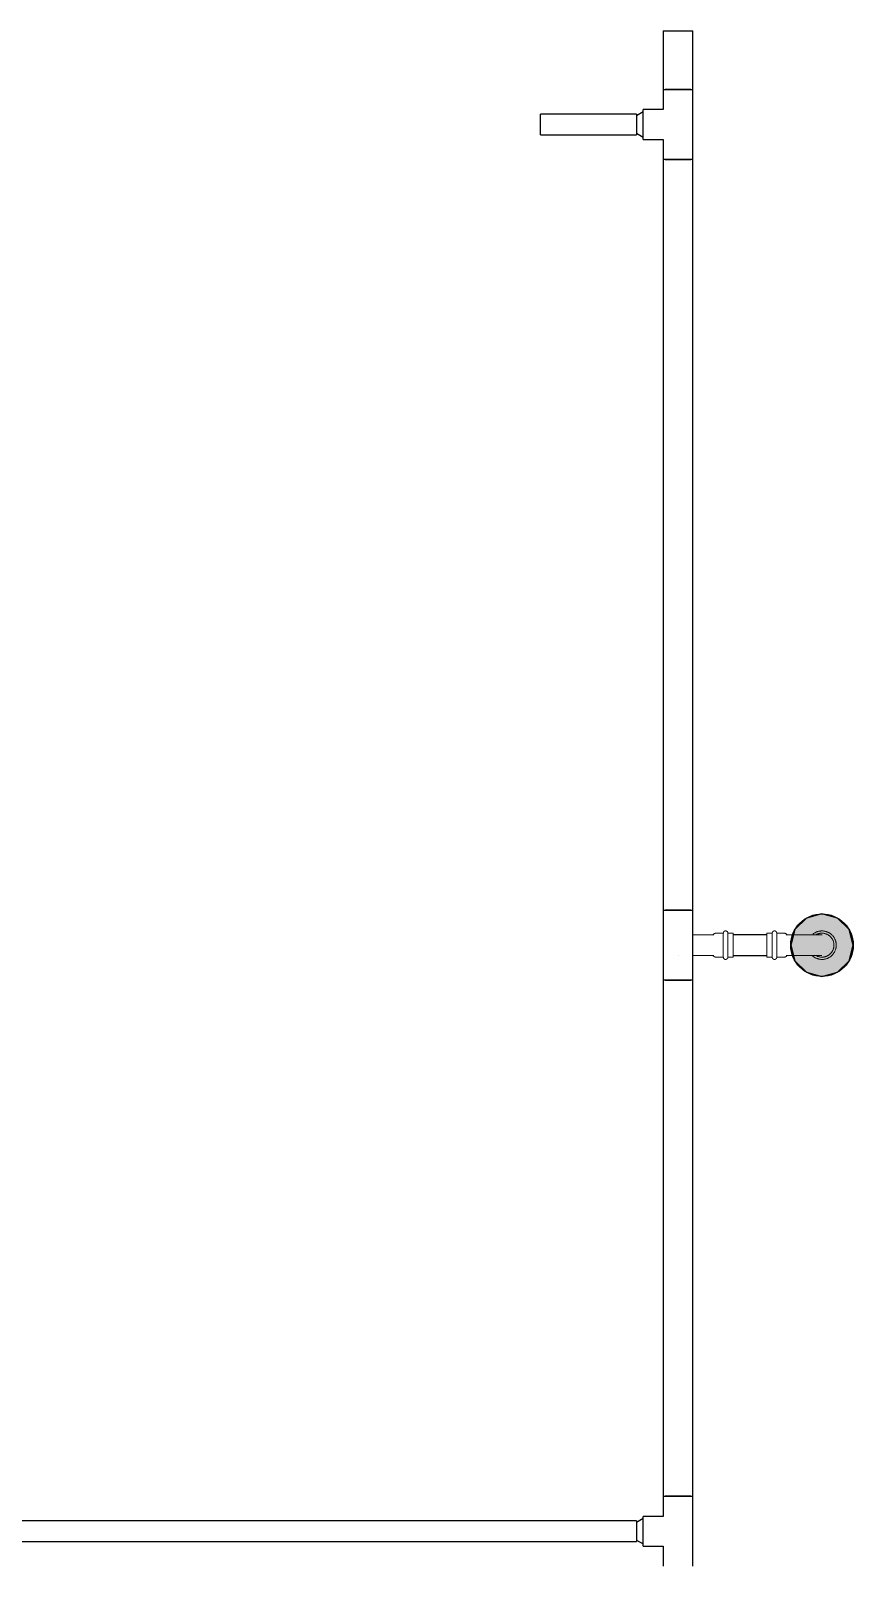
# Model space of a CAD drawing. Header units: inches. Extents: x -3327 to -1, y 8 to 1328.
# Drawn here: x -465.2 to -412.7, y 749.5 to 847.7 of the extents above; entities that cross this region are included whole.
import ezdxf

# ---------------------------------------------------------------- set-up
doc = ezdxf.new("R2010")
doc.units = ezdxf.units.IN
doc.header["$MEASUREMENT"] = 0
doc.layers.add('P-PIPE', color=3, linetype='Continuous', lineweight=9)
doc.layers.add('X - REF - FP', color=7, linetype='Continuous', true_color=0xb90000)

# ---------------------------------------------------------------- blocks, each defined once
blk = doc.blocks.new('Victaulic-VicPress316-Elbow 90-45deg Style P568_P571 - Standard-V49-SECOND LEVEL')
at = {"layer": 'P-PIPE'}
for p, q in [((-421.573, 789.867), (-422.464, 789.867)), ((-420.967, 789.976), (-421.418, 789.976)), ((-420.967, 789.976), (-420.967, 789.21)), ((-420.337, 789.976), (-420.676, 789.976)), ((-420.676, 789.976), (-420.676, 789.21)), ((-420.337, 789.21), (-420.337, 789.976)), ((-420.967, 789.21), (-420.967, 788.443)), ((-420.676, 789.21), (-420.676, 788.443)), ((-420.337, 788.443), (-420.337, 789.21)), ((-422.464, 788.552), (-421.57, 788.552)), ((-421.418, 788.443), (-420.967, 788.443)), ((-420.676, 788.443), (-420.337, 788.443))]:
    blk.add_line(p, q, dxfattribs=at)
at = {"layer": 'P-PIPE', "flags": 128}
for points in [[(-422.907, 789.867), (-422.864, 789.867), (-422.81, 789.867), (-422.756, 789.867), (-422.701, 789.867), (-422.646, 789.867), (-422.591, 789.867), (-422.535, 789.867), (-422.479, 789.867), (-422.464, 789.867)], [(-421.636, 789.867), (-421.63, 789.876), (-421.623, 789.884), (-421.615, 789.892), (-421.608, 789.9), (-421.6, 789.907), (-421.591, 789.914), (-421.583, 789.921), (-421.574, 789.927), (-421.565, 789.933), (-421.555, 789.939), (-421.546, 789.944), (-421.536, 789.949), (-421.526, 789.954), (-421.516, 789.958), (-421.506, 789.962), (-421.496, 789.965), (-421.485, 789.968), (-421.474, 789.97), (-421.464, 789.972), (-421.453, 789.974), (-421.442, 789.975), (-421.431, 789.976), (-421.42, 789.976), (-421.418, 789.976)], [(-420.967, 789.976), (-420.967, 789.982), (-420.966, 789.988), (-420.966, 789.993), (-420.965, 789.999), (-420.964, 790.005), (-420.963, 790.011), (-420.961, 790.016), (-420.959, 790.022), (-420.958, 790.027), (-420.955, 790.033), (-420.953, 790.038), (-420.95, 790.043), (-420.948, 790.048), (-420.945, 790.053), (-420.941, 790.058), (-420.938, 790.063), (-420.934, 790.068), (-420.931, 790.072), (-420.927, 790.076), (-420.923, 790.08), (-420.918, 790.084), (-420.914, 790.088), (-420.909, 790.092), (-420.905, 790.095), (-420.9, 790.098), (-420.895, 790.102), (-420.89, 790.104), (-420.885, 790.107), (-420.879, 790.109), (-420.874, 790.112), (-420.869, 790.114), (-420.863, 790.115), (-420.857, 790.117), (-420.852, 790.118), (-420.846, 790.119), (-420.84, 790.12), (-420.835, 790.121), (-420.829, 790.121), (-420.823, 790.122), (-420.817, 790.121), (-420.811, 790.121), (-420.805, 790.121), (-420.8, 790.12), (-420.794, 790.119), (-420.788, 790.118), (-420.783, 790.116), (-420.777, 790.115), (-420.772, 790.113), (-420.766, 790.111), (-420.761, 790.108), (-420.756, 790.106), (-420.75, 790.103), (-420.745, 790.1), (-420.74, 790.097), (-420.736, 790.094), (-420.731, 790.09), (-420.727, 790.086), (-420.722, 790.083), (-420.718, 790.079), (-420.714, 790.074), (-420.71, 790.07), (-420.707, 790.065), (-420.703, 790.061), (-420.7, 790.056), (-420.697, 790.051), (-420.694, 790.046), (-420.691, 790.041), (-420.689, 790.036), (-420.686, 790.03), (-420.684, 790.025), (-420.682, 790.019), (-420.681, 790.014), (-420.679, 790.008), (-420.678, 790.002), (-420.677, 789.997), (-420.677, 789.991), (-420.676, 789.985), (-420.676, 789.979), (-420.676, 789.976)], [(-420.967, 789.934), (-420.967, 789.944), (-420.967, 789.952), (-420.967, 789.959), (-420.967, 789.965), (-420.967, 789.969), (-420.967, 789.973), (-420.967, 789.975), (-420.967, 789.976), (-420.967, 789.976)], [(-420.967, 789.976), (-420.967, 789.975), (-420.967, 789.974), (-420.967, 789.971), (-420.967, 789.966), (-420.967, 789.961), (-420.967, 789.954), (-420.967, 789.946), (-420.967, 789.937), (-420.967, 789.927), (-420.967, 789.916), (-420.967, 789.903), (-420.967, 789.889), (-420.967, 789.875), (-420.967, 789.859), (-420.967, 789.842), (-420.967, 789.824), (-420.967, 789.806), (-420.967, 789.786), (-420.967, 789.765), (-420.967, 789.744), (-420.967, 789.721), (-420.967, 789.698), (-420.967, 789.674), (-420.967, 789.649), (-420.967, 789.624), (-420.967, 789.598), (-420.967, 789.571), (-420.967, 789.543), (-420.967, 789.516), (-420.967, 789.487), (-420.967, 789.458), (-420.967, 789.429), (-420.967, 789.4), (-420.967, 789.37), (-420.967, 789.34), (-420.967, 789.31), (-420.967, 789.279), (-420.967, 789.248), (-420.967, 789.218), (-420.967, 789.21)], [(-420.676, 789.21), (-420.676, 789.24), (-420.676, 789.271), (-420.676, 789.301), (-420.676, 789.332), (-420.676, 789.362), (-420.676, 789.392), (-420.676, 789.421), (-420.676, 789.451), (-420.676, 789.48), (-420.676, 789.508), (-420.676, 789.536), (-420.676, 789.563), (-420.676, 789.59), (-420.676, 789.617), (-420.676, 789.642), (-420.676, 789.667), (-420.676, 789.692), (-420.676, 789.715), (-420.676, 789.738), (-420.676, 789.759), (-420.676, 789.78), (-420.676, 789.8), (-420.676, 789.819), (-420.676, 789.837), (-420.676, 789.855), (-420.676, 789.871), (-420.676, 789.886), (-420.676, 789.899), (-420.676, 789.912), (-420.676, 789.924), (-420.676, 789.934), (-420.676, 789.944), (-420.676, 789.952), (-420.676, 789.959), (-420.676, 789.965), (-420.676, 789.969), (-420.676, 789.973), (-420.676, 789.975), (-420.676, 789.976), (-420.676, 789.976)], [(-420.676, 789.976), (-420.676, 789.975), (-420.676, 789.974), (-420.676, 789.971), (-420.676, 789.966), (-420.676, 789.961), (-420.676, 789.954), (-420.676, 789.946), (-420.676, 789.937)], [(-420.967, 789.21), (-420.967, 789.179), (-420.967, 789.148), (-420.967, 789.118), (-420.967, 789.087), (-420.967, 789.057), (-420.967, 789.027), (-420.967, 788.998), (-420.967, 788.968), (-420.967, 788.94), (-420.967, 788.911), (-420.967, 788.883), (-420.967, 788.856), (-420.967, 788.829), (-420.967, 788.802), (-420.967, 788.777), (-420.967, 788.752), (-420.967, 788.728), (-420.967, 788.704), (-420.967, 788.681), (-420.967, 788.66), (-420.967, 788.639), (-420.967, 788.619), (-420.967, 788.6), (-420.967, 788.582), (-420.967, 788.565), (-420.967, 788.549), (-420.967, 788.534), (-420.967, 788.52), (-420.967, 788.507), (-420.967, 788.495), (-420.967, 788.485), (-420.967, 788.475), (-420.967, 788.467), (-420.967, 788.46), (-420.967, 788.454), (-420.967, 788.45), (-420.967, 788.446), (-420.967, 788.444), (-420.967, 788.443), (-420.967, 788.443)], [(-420.676, 788.443), (-420.676, 788.444), (-420.676, 788.445), (-420.676, 788.449), (-420.676, 788.453), (-420.676, 788.458), (-420.676, 788.465), (-420.676, 788.473), (-420.676, 788.482), (-420.676, 788.492), (-420.676, 788.504), (-420.676, 788.516), (-420.676, 788.53), (-420.676, 788.544), (-420.676, 788.56), (-420.676, 788.577), (-420.676, 788.595), (-420.676, 788.614), (-420.676, 788.633), (-420.676, 788.654), (-420.676, 788.676), (-420.676, 788.698), (-420.676, 788.721), (-420.676, 788.745), (-420.676, 788.77), (-420.676, 788.795), (-420.676, 788.822), (-420.676, 788.848), (-420.676, 788.876), (-420.676, 788.903), (-420.676, 788.932), (-420.676, 788.961), (-420.676, 788.99), (-420.676, 789.019), (-420.676, 789.049), (-420.676, 789.079), (-420.676, 789.11), (-420.676, 789.14), (-420.676, 789.171), (-420.676, 789.201), (-420.676, 789.21)], [(-423.856, 788.552), (-423.857, 788.552), (-423.857, 788.552)], [(-422.464, 788.552), (-422.52, 788.552), (-422.576, 788.552), (-422.631, 788.552), (-422.686, 788.552), (-422.741, 788.552), (-422.795, 788.552), (-422.849, 788.552), (-422.903, 788.552)], [(-421.418, 788.443), (-421.429, 788.443), (-421.44, 788.444), (-421.451, 788.445), (-421.462, 788.447), (-421.472, 788.448), (-421.483, 788.451), (-421.494, 788.454), (-421.504, 788.457), (-421.514, 788.461), (-421.524, 788.465), (-421.534, 788.469), (-421.544, 788.474), (-421.554, 788.479), (-421.563, 788.485), (-421.572, 788.491), (-421.581, 788.497), (-421.59, 788.504), (-421.598, 788.511), (-421.606, 788.518), (-421.614, 788.526), (-421.621, 788.534), (-421.628, 788.542), (-421.635, 788.55), (-421.636, 788.552)], [(-420.967, 788.443), (-420.967, 788.444), (-420.967, 788.445), (-420.967, 788.449), (-420.967, 788.453), (-420.967, 788.458), (-420.967, 788.465), (-420.967, 788.473), (-420.967, 788.482)], [(-420.676, 788.443), (-420.676, 788.437), (-420.676, 788.431), (-420.677, 788.426), (-420.678, 788.42), (-420.679, 788.414), (-420.68, 788.408), (-420.682, 788.403), (-420.683, 788.397), (-420.685, 788.392), (-420.687, 788.386), (-420.69, 788.381), (-420.692, 788.376), (-420.695, 788.371), (-420.698, 788.366), (-420.701, 788.361), (-420.705, 788.356), (-420.708, 788.352), (-420.712, 788.347), (-420.716, 788.343), (-420.72, 788.339), (-420.724, 788.335), (-420.729, 788.331), (-420.733, 788.327), (-420.738, 788.324), (-420.743, 788.321), (-420.748, 788.318), (-420.753, 788.315), (-420.758, 788.312), (-420.763, 788.31), (-420.769, 788.307), (-420.774, 788.305), (-420.78, 788.304), (-420.785, 788.302), (-420.791, 788.301), (-420.797, 788.3), (-420.802, 788.299), (-420.808, 788.298), (-420.814, 788.298), (-420.82, 788.298), (-420.826, 788.298), (-420.831, 788.298), (-420.837, 788.298), (-420.843, 788.299), (-420.849, 788.3), (-420.854, 788.301), (-420.86, 788.303), (-420.866, 788.304), (-420.871, 788.306), (-420.877, 788.308), (-420.882, 788.311), (-420.887, 788.313), (-420.892, 788.316), (-420.897, 788.319), (-420.902, 788.322), (-420.907, 788.325), (-420.912, 788.329), (-420.916, 788.333), (-420.92, 788.336), (-420.925, 788.341), (-420.929, 788.345), (-420.932, 788.349), (-420.936, 788.354), (-420.94, 788.358), (-420.943, 788.363), (-420.946, 788.368), (-420.949, 788.373), (-420.952, 788.378), (-420.954, 788.383), (-420.956, 788.389), (-420.958, 788.394), (-420.96, 788.4), (-420.962, 788.405), (-420.963, 788.411), (-420.964, 788.417), (-420.965, 788.423), (-420.966, 788.428), (-420.967, 788.434), (-420.967, 788.44), (-420.967, 788.443)], [(-420.676, 788.485), (-420.676, 788.475), (-420.676, 788.467), (-420.676, 788.46), (-420.676, 788.454), (-420.676, 788.45), (-420.676, 788.446), (-420.676, 788.444), (-420.676, 788.443), (-420.676, 788.443)]]:
    blk.add_lwpolyline(points, dxfattribs=at)
blk = doc.blocks.new('Victaulic-VicPress316-Elbow 90-45deg Style P568_P571 - Standard-V50-SECOND LEVEL')
at = {"layer": 'P-PIPE'}
for p, q in [((-417.841, 789.976), (-418.179, 789.976)), ((-418.179, 789.976), (-418.179, 789.21)), ((-417.841, 789.21), (-417.841, 789.976)), ((-417.098, 789.976), (-417.55, 789.976)), ((-417.55, 789.21), (-417.55, 789.976)), ((-416.052, 789.867), (-416.946, 789.867)), ((-418.179, 789.21), (-418.179, 788.443)), ((-417.841, 788.443), (-417.841, 789.21)), ((-417.55, 788.443), (-417.55, 789.21)), ((-418.179, 788.443), (-417.841, 788.443)), ((-417.55, 788.443), (-417.098, 788.443)), ((-416.943, 788.552), (-416.052, 788.552))]:
    blk.add_line(p, q, dxfattribs=at)
at = {"layer": 'P-PIPE', "flags": 128}
for points in [[(-417.841, 789.976), (-417.841, 789.982), (-417.84, 789.988), (-417.84, 789.993), (-417.839, 789.999), (-417.838, 790.005), (-417.836, 790.011), (-417.835, 790.016), (-417.833, 790.022), (-417.831, 790.027), (-417.829, 790.033), (-417.827, 790.038), (-417.824, 790.043), (-417.821, 790.048), (-417.818, 790.053), (-417.815, 790.058), (-417.812, 790.063), (-417.808, 790.068), (-417.805, 790.072), (-417.801, 790.076), (-417.797, 790.08), (-417.792, 790.084), (-417.788, 790.088), (-417.783, 790.092), (-417.779, 790.095), (-417.774, 790.098), (-417.769, 790.102), (-417.764, 790.104), (-417.759, 790.107), (-417.753, 790.109), (-417.748, 790.112), (-417.742, 790.114), (-417.737, 790.115), (-417.731, 790.117), (-417.726, 790.118), (-417.72, 790.119), (-417.714, 790.12), (-417.708, 790.121), (-417.703, 790.121), (-417.697, 790.122), (-417.691, 790.121), (-417.685, 790.121), (-417.679, 790.121), (-417.674, 790.12), (-417.668, 790.119), (-417.662, 790.118), (-417.656, 790.116), (-417.651, 790.115), (-417.645, 790.113), (-417.64, 790.111), (-417.635, 790.108), (-417.629, 790.106), (-417.624, 790.103), (-417.619, 790.1), (-417.614, 790.097), (-417.61, 790.094), (-417.605, 790.09), (-417.6, 790.086), (-417.596, 790.083), (-417.592, 790.079), (-417.588, 790.074), (-417.584, 790.07), (-417.58, 790.065), (-417.577, 790.061), (-417.574, 790.056), (-417.57, 790.051), (-417.568, 790.046), (-417.565, 790.041), (-417.562, 790.036), (-417.56, 790.03), (-417.558, 790.025), (-417.556, 790.019), (-417.555, 790.014), (-417.553, 790.008), (-417.552, 790.002), (-417.551, 789.997), (-417.55, 789.991), (-417.55, 789.985), (-417.55, 789.979), (-417.55, 789.976)], [(-417.841, 789.934), (-417.841, 789.944), (-417.841, 789.952), (-417.841, 789.959), (-417.841, 789.965), (-417.841, 789.969), (-417.841, 789.973), (-417.841, 789.975), (-417.841, 789.976), (-417.841, 789.976)], [(-417.841, 789.976), (-417.841, 789.975), (-417.841, 789.974), (-417.841, 789.971), (-417.841, 789.966), (-417.841, 789.961), (-417.841, 789.954), (-417.841, 789.946), (-417.841, 789.937), (-417.841, 789.927), (-417.841, 789.916), (-417.841, 789.903), (-417.841, 789.889), (-417.841, 789.875), (-417.841, 789.859), (-417.841, 789.842), (-417.841, 789.824), (-417.841, 789.806), (-417.841, 789.786), (-417.841, 789.765), (-417.841, 789.744), (-417.841, 789.721), (-417.841, 789.698), (-417.841, 789.674), (-417.841, 789.649), (-417.841, 789.624), (-417.841, 789.598), (-417.841, 789.571), (-417.841, 789.543), (-417.841, 789.516), (-417.841, 789.487), (-417.841, 789.458), (-417.841, 789.429), (-417.841, 789.4), (-417.841, 789.37), (-417.841, 789.34), (-417.841, 789.31), (-417.841, 789.279), (-417.841, 789.248), (-417.841, 789.218), (-417.841, 789.21)], [(-417.55, 789.21), (-417.55, 789.24), (-417.55, 789.271), (-417.55, 789.301), (-417.55, 789.332), (-417.55, 789.362), (-417.55, 789.392), (-417.55, 789.421), (-417.55, 789.451), (-417.55, 789.48), (-417.55, 789.508), (-417.55, 789.536), (-417.55, 789.563), (-417.55, 789.59), (-417.55, 789.617), (-417.55, 789.642), (-417.55, 789.667), (-417.55, 789.692), (-417.55, 789.715), (-417.55, 789.738), (-417.55, 789.759), (-417.55, 789.78), (-417.55, 789.8), (-417.55, 789.819), (-417.55, 789.837), (-417.55, 789.855), (-417.55, 789.871), (-417.55, 789.886), (-417.55, 789.899), (-417.55, 789.912), (-417.55, 789.924), (-417.55, 789.934), (-417.55, 789.944), (-417.55, 789.952), (-417.55, 789.959), (-417.55, 789.965), (-417.55, 789.969), (-417.55, 789.973), (-417.55, 789.975), (-417.55, 789.976), (-417.55, 789.976)], [(-417.55, 789.976), (-417.55, 789.975), (-417.55, 789.974), (-417.55, 789.971), (-417.55, 789.966), (-417.55, 789.961), (-417.55, 789.954), (-417.55, 789.946), (-417.55, 789.937)], [(-417.098, 789.976), (-417.087, 789.976), (-417.076, 789.975), (-417.066, 789.974), (-417.055, 789.973), (-417.044, 789.971), (-417.033, 789.968), (-417.023, 789.965), (-417.012, 789.962), (-417.002, 789.959), (-416.992, 789.955), (-416.982, 789.95), (-416.972, 789.945), (-416.963, 789.94), (-416.953, 789.934), (-416.944, 789.928), (-416.935, 789.922), (-416.927, 789.915), (-416.918, 789.908), (-416.91, 789.901), (-416.903, 789.893), (-416.895, 789.885), (-416.888, 789.877), (-416.881, 789.869), (-416.88, 789.867)], [(-414.659, 789.867), (-414.66, 789.867), (-414.664, 789.867), (-414.669, 789.867), (-414.677, 789.867), (-414.687, 789.867), (-414.699, 789.867), (-414.713, 789.867), (-414.73, 789.867), (-414.748, 789.867), (-414.769, 789.867), (-414.792, 789.867), (-414.817, 789.867), (-414.843, 789.867), (-414.872, 789.867), (-414.902, 789.867), (-414.935, 789.867), (-414.969, 789.867), (-415.005, 789.867), (-415.042, 789.867), (-415.082, 789.867), (-415.122, 789.867), (-415.165, 789.867), (-415.208, 789.867), (-415.253, 789.867), (-415.299, 789.867), (-415.347, 789.867), (-415.396, 789.867), (-415.445, 789.867), (-415.496, 789.867), (-415.547, 789.867), (-415.6, 789.867), (-415.653, 789.867), (-415.706, 789.867), (-415.761, 789.867), (-415.815, 789.867), (-415.87, 789.867), (-415.926, 789.867), (-415.981, 789.867), (-416.037, 789.867), (-416.052, 789.867)], [(-413.747, 789.21), (-413.748, 789.246), (-413.75, 789.282), (-413.754, 789.319), (-413.759, 789.355), (-413.765, 789.391), (-413.773, 789.426), (-413.783, 789.462), (-413.793, 789.496), (-413.806, 789.531), (-413.819, 789.565), (-413.834, 789.598), (-413.85, 789.631), (-413.868, 789.663), (-413.886, 789.694), (-413.906, 789.724), (-413.928, 789.754), (-413.95, 789.783), (-413.973, 789.811), (-413.998, 789.838), (-414.024, 789.864), (-414.05, 789.889), (-414.078, 789.912), (-414.107, 789.935), (-414.136, 789.957), (-414.166, 789.977), (-414.197, 789.996), (-414.229, 790.014), (-414.262, 790.03), (-414.295, 790.046), (-414.329, 790.06), (-414.363, 790.072), (-414.398, 790.083), (-414.433, 790.093), (-414.468, 790.101), (-414.504, 790.108), (-414.54, 790.114), (-414.576, 790.118), (-414.613, 790.12), (-414.649, 790.121), (-414.686, 790.121), (-414.722, 790.119), (-414.759, 790.116), (-414.795, 790.111), (-414.831, 790.105), (-414.866, 790.098), (-414.902, 790.089), (-414.937, 790.078), (-414.971, 790.066), (-415.005, 790.053), (-415.039, 790.039), (-415.072, 790.023), (-415.104, 790.006), (-415.135, 789.987), (-415.166, 789.968), (-415.196, 789.947), (-415.225, 789.925), (-415.253, 789.902), (-415.28, 789.877)], [(-413.893, 789.21), (-413.893, 789.24), (-413.895, 789.271), (-413.898, 789.301), (-413.902, 789.332), (-413.908, 789.362), (-413.915, 789.392), (-413.922, 789.421), (-413.932, 789.451), (-413.942, 789.48), (-413.953, 789.508), (-413.966, 789.536), (-413.979, 789.563), (-413.994, 789.59), (-414.01, 789.617), (-414.027, 789.642), (-414.044, 789.667), (-414.063, 789.692), (-414.083, 789.715), (-414.104, 789.738), (-414.125, 789.759), (-414.148, 789.78), (-414.171, 789.8), (-414.195, 789.819), (-414.22, 789.837), (-414.245, 789.855), (-414.271, 789.871), (-414.298, 789.886), (-414.325, 789.899), (-414.353, 789.912), (-414.381, 789.924), (-414.41, 789.934), (-414.439, 789.944), (-414.469, 789.952), (-414.499, 789.959), (-414.529, 789.965), (-414.559, 789.969), (-414.59, 789.973), (-414.62, 789.975), (-414.651, 789.976), (-414.682, 789.976), (-414.712, 789.974), (-414.743, 789.971), (-414.773, 789.968), (-414.803, 789.962), (-414.833, 789.956), (-414.863, 789.948), (-414.892, 789.94), (-414.921, 789.93), (-414.95, 789.919), (-414.978, 789.907), (-415.006, 789.893), (-415.033, 789.879), (-415.053, 789.867)], [(-417.841, 789.21), (-417.841, 789.179), (-417.841, 789.148), (-417.841, 789.118), (-417.841, 789.087), (-417.841, 789.057), (-417.841, 789.027), (-417.841, 788.998), (-417.841, 788.968), (-417.841, 788.94), (-417.841, 788.911), (-417.841, 788.883), (-417.841, 788.856), (-417.841, 788.829), (-417.841, 788.802), (-417.841, 788.777), (-417.841, 788.752), (-417.841, 788.728), (-417.841, 788.704), (-417.841, 788.681), (-417.841, 788.66), (-417.841, 788.639), (-417.841, 788.619), (-417.841, 788.6), (-417.841, 788.582), (-417.841, 788.565), (-417.841, 788.549), (-417.841, 788.534), (-417.841, 788.52), (-417.841, 788.507), (-417.841, 788.495), (-417.841, 788.485), (-417.841, 788.475), (-417.841, 788.467), (-417.841, 788.46), (-417.841, 788.454), (-417.841, 788.45), (-417.841, 788.446), (-417.841, 788.444), (-417.841, 788.443), (-417.841, 788.443)], [(-417.55, 788.443), (-417.55, 788.444), (-417.55, 788.445), (-417.55, 788.449), (-417.55, 788.453), (-417.55, 788.458), (-417.55, 788.465), (-417.55, 788.473), (-417.55, 788.482), (-417.55, 788.492), (-417.55, 788.504), (-417.55, 788.516), (-417.55, 788.53), (-417.55, 788.544), (-417.55, 788.56), (-417.55, 788.577), (-417.55, 788.595), (-417.55, 788.614), (-417.55, 788.633), (-417.55, 788.654), (-417.55, 788.676), (-417.55, 788.698), (-417.55, 788.721), (-417.55, 788.745), (-417.55, 788.77), (-417.55, 788.795), (-417.55, 788.822), (-417.55, 788.848), (-417.55, 788.876), (-417.55, 788.903), (-417.55, 788.932), (-417.55, 788.961), (-417.55, 788.99), (-417.55, 789.019), (-417.55, 789.049), (-417.55, 789.079), (-417.55, 789.11), (-417.55, 789.14), (-417.55, 789.171), (-417.55, 789.201), (-417.55, 789.21)], [(-415.291, 788.552), (-415.268, 788.53), (-415.24, 788.507), (-415.212, 788.484), (-415.182, 788.462), (-415.152, 788.442), (-415.121, 788.423), (-415.089, 788.405), (-415.056, 788.389), (-415.023, 788.373), (-414.99, 788.36), (-414.955, 788.347), (-414.921, 788.336), (-414.885, 788.326), (-414.85, 788.318), (-414.814, 788.311), (-414.778, 788.305), (-414.742, 788.301), (-414.705, 788.299), (-414.669, 788.298), (-414.633, 788.298), (-414.596, 788.3), (-414.56, 788.303), (-414.524, 788.308), (-414.488, 788.314), (-414.452, 788.321), (-414.417, 788.33), (-414.382, 788.341), (-414.347, 788.353), (-414.313, 788.366), (-414.28, 788.38), (-414.247, 788.396), (-414.215, 788.413), (-414.183, 788.432), (-414.152, 788.451), (-414.122, 788.472), (-414.093, 788.494), (-414.065, 788.517), (-414.038, 788.542), (-414.012, 788.567), (-413.987, 788.594), (-413.963, 788.621), (-413.94, 788.649), (-413.918, 788.678), (-413.897, 788.709), (-413.878, 788.739), (-413.859, 788.771), (-413.843, 788.803), (-413.827, 788.836), (-413.813, 788.87), (-413.8, 788.904), (-413.788, 788.939), (-413.778, 788.974), (-413.769, 789.009), (-413.762, 789.045), (-413.756, 789.081), (-413.752, 789.117), (-413.749, 789.153), (-413.747, 789.19), (-413.747, 789.21)], [(-415.047, 788.549), (-415.02, 788.534), (-414.993, 788.52), (-414.965, 788.507), (-414.937, 788.495), (-414.908, 788.485), (-414.879, 788.475), (-414.849, 788.467), (-414.82, 788.46), (-414.789, 788.454), (-414.759, 788.45), (-414.729, 788.446), (-414.698, 788.444), (-414.667, 788.443), (-414.637, 788.443), (-414.606, 788.445), (-414.576, 788.448), (-414.545, 788.452), (-414.515, 788.457), (-414.485, 788.463), (-414.455, 788.471), (-414.426, 788.479), (-414.397, 788.489), (-414.368, 788.5), (-414.34, 788.513), (-414.313, 788.526), (-414.285, 788.54), (-414.259, 788.556), (-414.233, 788.572), (-414.208, 788.59), (-414.184, 788.608), (-414.16, 788.628), (-414.137, 788.648), (-414.115, 788.67), (-414.094, 788.692), (-414.074, 788.715), (-414.054, 788.739), (-414.036, 788.763), (-414.019, 788.788), (-414.002, 788.814), (-413.987, 788.841), (-413.973, 788.868), (-413.96, 788.896), (-413.948, 788.924), (-413.937, 788.953), (-413.927, 788.982), (-413.919, 789.011), (-413.911, 789.041), (-413.905, 789.071), (-413.9, 789.101), (-413.897, 789.132), (-413.894, 789.162), (-413.893, 789.193), (-413.893, 789.21)], [(-417.841, 788.443), (-417.841, 788.444), (-417.841, 788.445), (-417.841, 788.449), (-417.841, 788.453), (-417.841, 788.458), (-417.841, 788.465), (-417.841, 788.473), (-417.841, 788.482)], [(-417.55, 788.443), (-417.55, 788.437), (-417.55, 788.431), (-417.551, 788.426), (-417.551, 788.42), (-417.553, 788.414), (-417.554, 788.408), (-417.555, 788.403), (-417.557, 788.397), (-417.559, 788.392), (-417.561, 788.386), (-417.563, 788.381), (-417.566, 788.376), (-417.569, 788.371), (-417.572, 788.366), (-417.575, 788.361), (-417.578, 788.356), (-417.582, 788.352), (-417.586, 788.347), (-417.59, 788.343), (-417.594, 788.339), (-417.598, 788.335), (-417.602, 788.331), (-417.607, 788.327), (-417.612, 788.324), (-417.617, 788.321), (-417.621, 788.318), (-417.627, 788.315), (-417.632, 788.312), (-417.637, 788.31), (-417.642, 788.307), (-417.648, 788.305), (-417.653, 788.304), (-417.659, 788.302), (-417.665, 788.301), (-417.67, 788.3), (-417.676, 788.299), (-417.682, 788.298), (-417.688, 788.298), (-417.694, 788.298), (-417.699, 788.298), (-417.705, 788.298), (-417.711, 788.298), (-417.717, 788.299), (-417.722, 788.3), (-417.728, 788.301), (-417.734, 788.303), (-417.739, 788.304), (-417.745, 788.306), (-417.75, 788.308), (-417.756, 788.311), (-417.761, 788.313), (-417.766, 788.316), (-417.771, 788.319), (-417.776, 788.322), (-417.781, 788.325), (-417.785, 788.329), (-417.79, 788.333), (-417.794, 788.336), (-417.798, 788.341), (-417.802, 788.345), (-417.806, 788.349), (-417.81, 788.354), (-417.813, 788.358), (-417.817, 788.363), (-417.82, 788.368), (-417.823, 788.373), (-417.825, 788.378), (-417.828, 788.383), (-417.83, 788.389), (-417.832, 788.394), (-417.834, 788.4), (-417.836, 788.405), (-417.837, 788.411), (-417.838, 788.417), (-417.839, 788.423), (-417.84, 788.428), (-417.84, 788.434), (-417.841, 788.44), (-417.841, 788.443)], [(-417.55, 788.485), (-417.55, 788.475), (-417.55, 788.467), (-417.55, 788.46), (-417.55, 788.454), (-417.55, 788.45), (-417.55, 788.446), (-417.55, 788.444), (-417.55, 788.443), (-417.55, 788.443)], [(-416.88, 788.552), (-416.887, 788.543), (-416.894, 788.535), (-416.901, 788.527), (-416.909, 788.519), (-416.917, 788.512), (-416.925, 788.505), (-416.934, 788.498), (-416.943, 788.492), (-416.952, 788.486), (-416.961, 788.48), (-416.971, 788.475), (-416.98, 788.47), (-416.99, 788.465), (-417, 788.461), (-417.011, 788.457), (-417.021, 788.454), (-417.031, 788.451), (-417.042, 788.449), (-417.053, 788.447), (-417.064, 788.445), (-417.074, 788.444), (-417.085, 788.443), (-417.096, 788.443), (-417.098, 788.443)], [(-416.052, 788.552), (-415.996, 788.552), (-415.941, 788.552), (-415.885, 788.552), (-415.83, 788.552), (-415.775, 788.552), (-415.721, 788.552), (-415.667, 788.552), (-415.614, 788.552), (-415.561, 788.552), (-415.51, 788.552), (-415.459, 788.552), (-415.409, 788.552), (-415.36, 788.552), (-415.312, 788.552), (-415.266, 788.552), (-415.22, 788.552), (-415.176, 788.552), (-415.134, 788.552), (-415.092, 788.552), (-415.053, 788.552), (-415.015, 788.552), (-414.978, 788.552), (-414.944, 788.552), (-414.911, 788.552), (-414.88, 788.552), (-414.851, 788.552), (-414.824, 788.552), (-414.798, 788.552), (-414.775, 788.552), (-414.754, 788.552), (-414.735, 788.552), (-414.718, 788.552), (-414.703, 788.552), (-414.69, 788.552), (-414.679, 788.552), (-414.671, 788.552), (-414.665, 788.552), (-414.661, 788.552), (-414.659, 788.552), (-414.659, 788.552)]]:
    blk.add_lwpolyline(points, dxfattribs=at)
at = {"layer": 'P-PIPE'}
blk.add_arc((-414.659, 789.21), 0.658, 88.846, 90, dxfattribs=at)

msp = doc.modelspace()

# ---------------------------------------------------------------- hatches: boundary and pattern name
at = {"layer": 'X - REF - FP'}
h = msp.add_hatch(color=256, dxfattribs=at)
edge = h.paths.add_edge_path(flags=0)
edge.add_arc((-414.659, 789.21), 2, 0, 360)
msp.add_hatch(color=256, dxfattribs=at).paths.add_polyline_path([(-414.659, 787.21), (-413.659, 787.477), (-412.927, 788.21), (-412.659, 789.21), (-412.927, 790.21), (-413.659, 790.942), (-414.659, 791.21), (-415.659, 790.942), (-416.391, 790.21), (-416.659, 789.21), (-416.391, 788.21), (-415.659, 787.477)], flags=0)

# ---------------------------------------------------------------- linework, layer by layer
for p, q in [((-424.807, 847.71), (-424.807, 843.954)), ((-424.807, 847.71), (-422.907, 847.71)), ((-422.907, 843.954), (-422.907, 847.71)), ((-424.808, 843.954), (-424.808, 842.66)), ((-424.808, 843.954), (-422.907, 843.954)), ((-424.53, 843.954), (-424.68, 843.954)), ((-424.333, 843.954), (-424.529, 843.954)), ((-424.103, 843.954), (-424.332, 843.954)), ((-423.611, 843.954), (-424.103, 843.954)), ((-423.382, 843.954), (-423.611, 843.954)), ((-423.186, 843.954), (-423.382, 843.954)), ((-423.035, 843.954), (-423.185, 843.954)), ((-422.907, 839.465), (-422.907, 843.954)), ((-426.508, 842.367), (-432.659, 842.367)), ((-432.659, 841.052), (-432.659, 842.367)), ((-426.101, 842.522), (-426.508, 842.272)), ((-426.508, 842.367), (-426.508, 841.052)), ((-424.808, 842.66), (-426.101, 842.66)), ((-426.101, 840.759), (-426.101, 842.66)), ((-432.659, 841.052), (-426.508, 841.052)), ((-426.508, 841.147), (-426.101, 840.897)), ((-426.101, 840.759), (-424.808, 840.759)), ((-424.808, 840.759), (-424.808, 839.465)), ((-422.907, 839.465), (-424.808, 839.465)), ((-424.807, 839.465), (-424.807, 791.454)), ((-424.68, 839.465), (-424.53, 839.465)), ((-424.529, 839.465), (-424.333, 839.465)), ((-424.332, 839.465), (-424.103, 839.465)), ((-424.103, 839.465), (-423.611, 839.465)), ((-423.611, 839.465), (-423.382, 839.465)), ((-423.382, 839.465), (-423.186, 839.465)), ((-423.185, 839.465), (-423.035, 839.465)), ((-422.907, 791.454), (-422.907, 839.465)), ((-424.808, 791.454), (-424.808, 786.965)), ((-424.808, 791.454), (-423.857, 791.454)), ((-424.53, 791.454), (-424.68, 791.454)), ((-424.333, 791.454), (-424.529, 791.454)), ((-424.103, 791.454), (-424.332, 791.454)), ((-423.611, 791.454), (-424.103, 791.454)), ((-423.857, 791.454), (-422.907, 791.454)), ((-423.382, 791.454), (-423.611, 791.454)), ((-423.186, 791.454), (-423.382, 791.454)), ((-423.035, 791.454), (-423.185, 791.454)), ((-422.907, 786.965), (-422.907, 791.454)), ((-415.659, 790.942), (-416.391, 790.21)), ((-414.659, 791.21), (-415.659, 790.942)), ((-413.659, 790.942), (-414.659, 791.21)), ((-412.927, 790.21), (-413.659, 790.942)), ((-418.179, 789.867), (-420.337, 789.867)), ((-416.391, 790.21), (-416.659, 789.21)), ((-412.659, 789.21), (-412.927, 790.21)), ((-416.659, 789.21), (-416.391, 788.21)), ((-412.927, 788.21), (-412.659, 789.21)), ((-420.337, 788.552), (-418.179, 788.552)), ((-416.391, 788.21), (-415.659, 787.477)), ((-413.659, 787.477), (-412.927, 788.21)), ((-423.857, 786.965), (-424.808, 786.965)), ((-424.807, 786.965), (-424.807, 753.964)), ((-424.68, 786.965), (-424.53, 786.965)), ((-424.529, 786.965), (-424.333, 786.965)), ((-424.332, 786.965), (-424.103, 786.965)), ((-424.103, 786.965), (-423.611, 786.965)), ((-422.907, 786.965), (-423.857, 786.965)), ((-423.611, 786.965), (-423.382, 786.965)), ((-423.382, 786.965), (-423.186, 786.965)), ((-423.185, 786.965), (-423.035, 786.965)), ((-422.907, 753.964), (-422.907, 786.965)), ((-415.659, 787.477), (-414.659, 787.21)), ((-414.659, 787.21), (-413.659, 787.477)), ((-424.808, 753.964), (-424.808, 752.67)), ((-424.808, 753.964), (-422.907, 753.964)), ((-424.53, 753.964), (-424.68, 753.964)), ((-424.333, 753.964), (-424.529, 753.964)), ((-424.103, 753.964), (-424.332, 753.964)), ((-423.611, 753.964), (-424.103, 753.964)), ((-423.382, 753.964), (-423.611, 753.964)), ((-423.186, 753.964), (-423.382, 753.964)), ((-423.035, 753.964), (-423.185, 753.964)), ((-422.907, 749.476), (-422.907, 753.964)), ((-426.102, 752.532), (-426.508, 752.282)), ((-424.808, 752.67), (-426.102, 752.67)), ((-426.101, 750.769), (-426.102, 752.67)), ((-426.508, 752.377), (-584.387, 752.367)), ((-426.508, 752.377), (-426.508, 751.062)), ((-584.387, 751.052), (-426.508, 751.062)), ((-426.508, 751.157), (-426.101, 750.907)), ((-426.101, 750.769), (-424.808, 750.769)), ((-424.808, 750.769), (-424.808, 749.476))]:
    msp.add_line(p, q, dxfattribs=at)
msp.add_circle((-414.659, 789.21), 2, dxfattribs=at)

# ---------------------------------------------------------------- block references
for name in ['Victaulic-VicPress316-Elbow 90-45deg Style P568_P571 - Standard-V49-SECOND LEVEL', 'Victaulic-VicPress316-Elbow 90-45deg Style P568_P571 - Standard-V50-SECOND LEVEL']:
    msp.add_blockref(name, (0, 0), dxfattribs=at)

doc.saveas('drawing.dxf')
